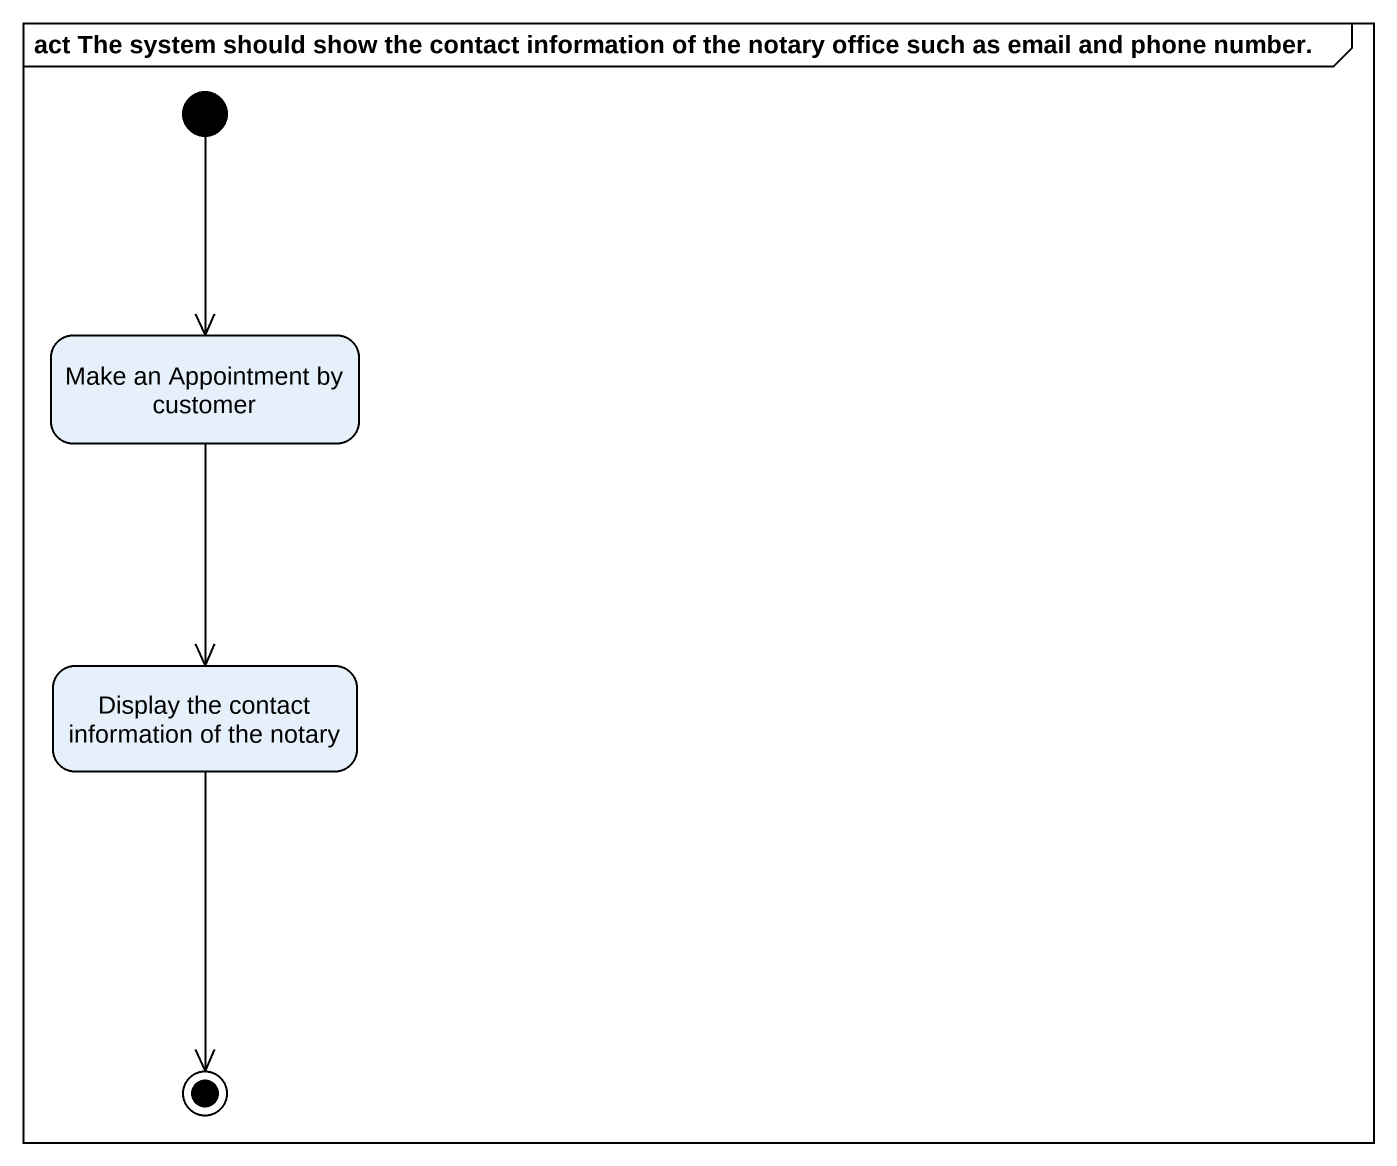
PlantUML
@startuml
mainframe act The system should show the contact information of the notary office such as email and phone number.
hide empty description
state "Make an Appointment by customer" as Make_an_Appointment_by
state "Display the contact information of the notary" as Display_the_contact
[*] --> Make_an_Appointment_by
Make_an_Appointment_by --> Display_the_contact
Display_the_contact --> [*]
@enduml
